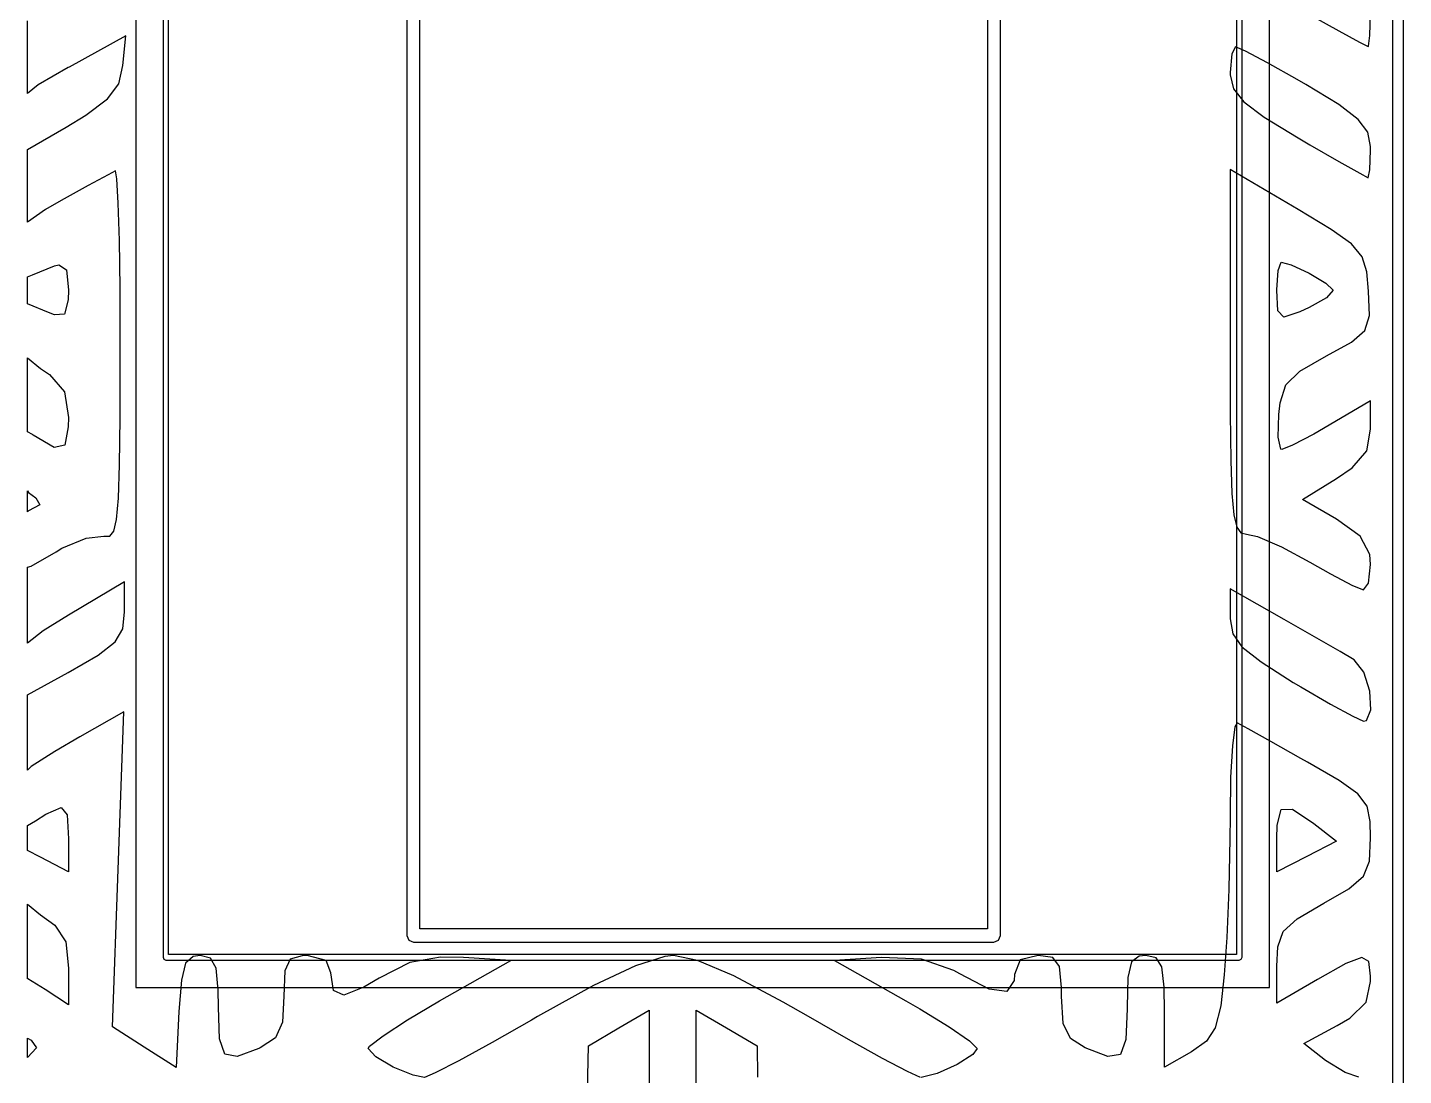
# Model space of a CAD drawing. Header units: millimetres. Extents: x 38 to 487, y 14 to 137.
# Drawn here: x 460.1 to 472.66, y 56.52 to 66.08 of the extents above; entities that cross this region are included whole.
import ezdxf

# ---------------------------------------------------------------- set-up
doc = ezdxf.new("R2010")
doc.units = ezdxf.units.MM
doc.layers.add('BLACK', color=20, linetype='Continuous')

msp = doc.modelspace()

# ---------------------------------------------------------------- linework, layer by layer
for p, q in [((461.085, 93.635), (461.085, 57.319)), ((471.435, 57.319), (471.435, 93.635)), ((461.085, 57.319), (471.435, 57.319))]:
    msp.add_line(p, q)
at = {"layer": 'BLACK', "linetype": 'Continuous'}
for p, q in [((461.335, 93.694), (461.335, 57.594)), ((461.385, 57.619), (461.385, 93.668)), ((471.135, 93.668), (471.135, 57.619)), ((471.185, 57.594), (471.185, 93.694)), ((463.56, 93.474), (463.56, 57.793)), ((468.98, 57.793), (468.98, 93.474)), ((463.68, 57.854), (463.68, 93.414)), ((468.86, 93.414), (468.86, 57.854)), ((472.559, 72.993), (472.559, 41.527)), ((472.559, 72.993), (472.559, 41.527)), ((472.659, 41.527), (472.659, 72.993)), ((472.659, 41.527), (472.659, 72.993)), ((472.353, 66.006), (472.359, 66.204)), ((460.098, 65.478), (460.098, 66.141)), ((471.811, 66.193), (472.07, 66.048)), ((460.996, 66.003), (460.478, 65.719)), ((460.969, 65.732), (460.996, 66.003)), ((472.07, 66.048), (472.258, 65.945)), ((472.34, 65.908), (472.353, 66.006)), ((471.092, 65.84), (471.077, 65.669)), ((471.125, 65.904), (471.092, 65.84)), ((471.217, 65.864), (471.125, 65.904)), ((471.417, 65.757), (471.217, 65.864)), ((472.258, 65.945), (472.337, 65.906)), ((472.337, 65.906), (472.34, 65.908)), ((460.469, 65.714), (460.196, 65.555)), ((460.478, 65.719), (460.469, 65.714)), ((460.93, 65.567), (460.969, 65.732)), ((471.687, 65.604), (471.417, 65.757)), ((471.077, 65.669), (471.078, 65.647)), ((471.078, 65.647), (471.106, 65.521)), ((471.767, 65.559), (471.687, 65.604)), ((460.196, 65.555), (460.098, 65.478)), ((460.829, 65.429), (460.93, 65.567)), ((471.106, 65.521), (471.2, 65.402)), ((472.067, 65.376), (471.767, 65.559)), ((460.629, 65.281), (460.829, 65.429)), ((471.2, 65.402), (471.387, 65.261)), ((472.245, 65.241), (472.067, 65.376)), ((460.45, 65.171), (460.629, 65.281)), ((471.387, 65.261), (471.697, 65.072)), ((472.332, 65.124), (472.245, 65.241)), ((460.098, 64.965), (460.45, 65.171)), ((471.697, 65.072), (471.803, 65.01)), ((472.358, 64.993), (472.332, 65.124)), ((460.098, 64.303), (460.098, 64.965)), ((471.803, 65.01), (472.069, 64.857)), ((472.353, 64.782), (472.359, 64.96)), ((472.359, 64.96), (472.358, 64.993)), ((472.069, 64.857), (472.259, 64.749)), ((460.833, 64.736), (460.652, 64.637)), ((460.9, 64.772), (460.833, 64.736)), ((460.914, 64.698), (460.9, 64.772)), ((460.926, 64.478), (460.914, 64.698)), ((471.696, 64.418), (471.076, 64.784)), ((471.076, 64.784), (471.076, 63.121)), ((472.259, 64.749), (472.337, 64.709)), ((472.337, 64.709), (472.353, 64.782)), ((460.652, 64.637), (460.406, 64.501)), ((460.406, 64.501), (460.263, 64.419)), ((460.936, 64.137), (460.926, 64.478)), ((460.263, 64.419), (460.098, 64.303)), ((471.998, 64.236), (471.696, 64.418)), ((472.183, 64.105), (471.998, 64.236)), ((460.942, 63.701), (460.936, 64.137)), ((472.282, 63.988), (472.183, 64.105)), ((471.515, 63.863), (471.542, 63.937)), ((471.542, 63.937), (471.632, 63.914)), ((472.324, 63.85), (472.282, 63.988)), ((460.098, 63.805), (460.142, 63.822)), ((460.142, 63.822), (460.343, 63.904)), ((460.343, 63.904), (460.385, 63.915)), ((460.385, 63.915), (460.452, 63.867)), ((460.452, 63.867), (460.471, 63.681)), ((471.504, 63.684), (471.515, 63.863)), ((471.632, 63.914), (471.797, 63.839)), ((471.797, 63.839), (471.95, 63.747)), ((472.34, 63.674), (472.324, 63.85)), ((460.098, 63.557), (460.098, 63.805)), ((460.944, 63.195), (460.942, 63.701)), ((471.95, 63.747), (472.017, 63.681)), ((460.469, 63.593), (460.434, 63.462)), ((460.471, 63.681), (460.469, 63.593)), ((471.504, 63.681), (471.504, 63.684)), ((471.511, 63.494), (471.504, 63.681)), ((471.957, 63.614), (471.799, 63.524)), ((472.017, 63.681), (471.957, 63.614)), ((472.347, 63.452), (472.34, 63.674)), ((460.288, 63.48), (460.098, 63.557)), ((460.343, 63.458), (460.288, 63.48)), ((460.434, 63.462), (460.343, 63.458)), ((471.565, 63.437), (471.511, 63.494)), ((471.712, 63.484), (471.565, 63.437)), ((471.799, 63.524), (471.712, 63.484)), ((472.306, 63.315), (472.347, 63.452)), ((472.183, 63.207), (472.306, 63.315)), ((460.944, 63.097), (460.944, 63.195)), ((471.955, 63.082), (472.183, 63.207)), ((460.098, 62.391), (460.098, 63.066)), ((460.098, 63.066), (460.215, 62.967)), ((460.942, 62.517), (460.944, 63.097)), ((471.076, 63.121), (471.077, 62.555)), ((471.713, 62.942), (471.955, 63.082)), ((460.215, 62.967), (460.299, 62.913)), ((471.585, 62.817), (471.713, 62.942)), ((460.299, 62.913), (460.436, 62.756)), ((471.532, 62.654), (471.585, 62.817)), ((460.436, 62.756), (460.471, 62.521)), ((471.077, 62.555), (471.082, 62.128)), ((471.52, 62.548), (471.532, 62.654)), ((472.359, 62.671), (471.98, 62.449)), ((472.359, 62.413), (472.359, 62.671)), ((460.47, 62.436), (460.437, 62.268)), ((460.471, 62.521), (460.47, 62.436)), ((460.937, 62.087), (460.942, 62.517)), ((471.515, 62.342), (471.52, 62.548)), ((471.98, 62.449), (471.84, 62.369)), ((460.143, 62.364), (460.098, 62.391)), ((460.148, 62.36), (460.143, 62.364)), ((460.34, 62.248), (460.148, 62.36)), ((471.538, 62.232), (471.515, 62.342)), ((471.84, 62.369), (471.646, 62.267)), ((472.323, 62.216), (472.359, 62.413)), ((460.437, 62.268), (460.34, 62.248)), ((471.547, 62.227), (471.538, 62.232)), ((471.646, 62.267), (471.547, 62.227)), ((472.189, 62.06), (472.323, 62.216)), ((460.927, 61.785), (460.937, 62.087)), ((471.082, 62.128), (471.092, 61.827)), ((472.048, 61.963), (472.189, 62.06)), ((471.736, 61.771), (472.048, 61.963)), ((460.098, 61.66), (460.098, 61.851)), ((460.098, 61.851), (460.108, 61.836)), ((460.108, 61.836), (460.173, 61.787)), ((471.092, 61.827), (471.109, 61.632)), ((460.211, 61.722), (460.108, 61.668)), ((460.173, 61.787), (460.211, 61.722)), ((460.91, 61.59), (460.927, 61.785)), ((472.047, 61.593), (471.736, 61.771)), ((460.108, 61.668), (460.098, 61.66)), ((460.885, 61.482), (460.91, 61.59)), ((471.109, 61.632), (471.136, 61.52)), ((472.262, 61.436), (472.047, 61.593)), ((460.632, 61.419), (460.795, 61.437)), ((460.795, 61.437), (460.799, 61.436)), ((460.799, 61.436), (460.848, 61.437)), ((460.848, 61.437), (460.885, 61.482)), ((471.136, 61.52), (471.174, 61.468)), ((471.174, 61.468), (471.226, 61.456)), ((471.226, 61.456), (471.325, 61.433)), ((471.325, 61.433), (471.544, 61.34)), ((472.35, 61.27), (472.262, 61.436)), ((460.358, 61.295), (460.412, 61.327)), ((460.412, 61.327), (460.632, 61.419)), ((471.544, 61.34), (471.803, 61.201)), ((460.131, 61.163), (460.358, 61.295)), ((471.803, 61.201), (471.992, 61.092)), ((472.338, 61.009), (472.358, 61.179)), ((472.358, 61.179), (472.35, 61.27)), ((460.098, 61.155), (460.131, 61.163)), ((460.098, 60.462), (460.098, 61.155)), ((471.992, 61.092), (472.192, 60.987)), ((460.984, 61.022), (460.471, 60.717)), ((460.983, 60.748), (460.984, 61.022)), ((471.568, 60.678), (471.076, 60.957)), ((471.076, 60.957), (471.076, 60.704)), ((472.192, 60.987), (472.295, 60.946)), ((472.295, 60.946), (472.338, 61.009)), ((460.471, 60.717), (460.24, 60.573)), ((460.967, 60.592), (460.983, 60.748)), ((471.076, 60.704), (471.076, 60.683)), ((471.076, 60.683), (471.1, 60.547)), ((471.846, 60.52), (471.568, 60.678)), ((460.24, 60.573), (460.098, 60.462)), ((460.898, 60.472), (460.967, 60.592)), ((471.1, 60.547), (471.184, 60.426)), ((460.742, 60.35), (460.898, 60.472)), ((471.184, 60.426), (471.358, 60.289)), ((472.082, 60.384), (471.846, 60.52)), ((460.47, 60.192), (460.742, 60.35)), ((472.209, 60.309), (472.082, 60.384)), ((472.297, 60.196), (472.209, 60.309)), ((460.098, 59.988), (460.47, 60.192)), ((471.358, 60.289), (471.653, 60.102)), ((472.351, 60.022), (472.297, 60.196)), ((471.653, 60.102), (471.721, 60.062)), ((471.721, 60.062), (471.991, 59.904)), ((460.098, 59.302), (460.098, 59.988)), ((472.362, 59.853), (472.351, 60.022)), ((460.977, 59.835), (460.574, 59.605)), ((460.925, 58.396), (460.977, 59.835)), ((471.991, 59.904), (472.196, 59.793)), ((472.196, 59.793), (472.295, 59.75)), ((472.32, 59.756), (472.362, 59.853)), ((471.12, 59.696), (471.097, 59.523)), ((471.14, 59.733), (471.12, 59.696)), ((471.241, 59.679), (471.14, 59.733)), ((471.448, 59.564), (471.241, 59.679)), ((472.295, 59.75), (472.32, 59.756)), ((460.574, 59.605), (460.347, 59.473)), ((471.723, 59.409), (471.448, 59.564)), ((460.347, 59.473), (460.132, 59.334)), ((471.097, 59.523), (471.081, 59.239)), ((460.132, 59.334), (460.098, 59.302)), ((471.782, 59.376), (471.723, 59.409)), ((472.072, 59.207), (471.782, 59.376)), ((471.081, 59.239), (471.075, 58.877)), ((472.243, 59.085), (472.072, 59.207)), ((472.328, 58.973), (472.243, 59.085)), ((460.266, 58.901), (460.405, 58.962)), ((460.405, 58.962), (460.461, 58.894)), ((471.507, 58.799), (471.543, 58.944)), ((471.543, 58.944), (471.645, 58.945)), ((471.645, 58.945), (471.839, 58.814)), ((472.356, 58.833), (472.328, 58.973)), ((460.098, 58.798), (460.169, 58.839)), ((460.098, 58.567), (460.098, 58.798)), ((460.169, 58.839), (460.266, 58.901)), ((460.461, 58.894), (460.471, 58.676)), ((471.075, 58.877), (471.074, 58.675)), ((471.504, 58.676), (471.507, 58.799)), ((471.839, 58.814), (472.046, 58.655)), ((472.359, 58.684), (472.356, 58.833)), ((460.471, 58.676), (460.471, 58.374)), ((471.074, 58.675), (471.067, 58.374)), ((471.504, 58.374), (471.504, 58.676)), ((472.349, 58.472), (472.359, 58.684)), ((460.215, 58.507), (460.098, 58.567)), ((472.046, 58.655), (471.775, 58.514)), ((460.471, 58.374), (460.215, 58.507)), ((471.775, 58.514), (471.504, 58.374)), ((472.295, 58.334), (472.349, 58.472)), ((460.873, 56.958), (460.925, 58.396)), ((471.067, 58.374), (471.064, 58.212)), ((472.16, 58.219), (472.295, 58.334)), ((471.064, 58.212), (471.045, 57.774)), ((471.931, 58.087), (472.16, 58.219)), ((460.098, 57.397), (460.098, 58.078)), ((460.098, 58.078), (460.215, 57.98)), ((471.687, 57.946), (471.931, 58.087)), ((460.215, 57.98), (460.348, 57.888)), ((471.56, 57.829), (471.687, 57.946)), ((460.348, 57.888), (460.447, 57.736)), ((463.56, 57.793), (463.578, 57.751)), ((468.86, 57.854), (463.68, 57.854)), ((468.963, 57.751), (468.98, 57.793)), ((471.511, 57.688), (471.56, 57.829)), ((460.447, 57.736), (460.471, 57.495)), ((463.578, 57.751), (463.62, 57.733)), ((463.62, 57.733), (468.92, 57.733)), ((468.92, 57.733), (468.963, 57.751)), ((471.045, 57.774), (471.022, 57.433)), ((471.504, 57.514), (471.511, 57.688)), ((461.335, 57.594), (461.343, 57.576)), ((461.343, 57.576), (461.36, 57.569)), ((461.36, 57.569), (471.16, 57.569)), ((471.135, 57.619), (461.385, 57.619)), ((461.54, 57.541), (461.502, 57.386)), ((461.61, 57.601), (461.54, 57.541)), ((461.673, 57.609), (461.61, 57.601)), ((461.769, 57.587), (461.673, 57.609)), ((461.82, 57.496), (461.769, 57.587)), ((462.495, 57.578), (462.448, 57.47)), ((462.606, 57.608), (462.495, 57.578)), ((462.652, 57.609), (462.606, 57.608)), ((462.823, 57.566), (462.652, 57.609)), ((462.866, 57.452), (462.823, 57.566)), ((463.587, 57.546), (463.308, 57.404)), ((463.869, 57.596), (463.587, 57.546)), ((463.859, 57.197), (464.509, 57.566)), ((464.077, 57.592), (463.869, 57.596)), ((464.509, 57.566), (464.077, 57.592)), ((465.915, 57.601), (465.647, 57.517)), ((465.994, 57.609), (465.915, 57.601)), ((466.215, 57.563), (465.994, 57.609)), ((466.546, 57.424), (466.215, 57.563)), ((467.894, 57.592), (467.466, 57.566)), ((467.466, 57.566), (468.116, 57.197)), ((468.26, 57.578), (467.894, 57.592)), ((468.554, 57.474), (468.26, 57.578)), ((469.159, 57.572), (469.109, 57.438)), ((469.323, 57.609), (469.159, 57.572)), ((469.457, 57.592), (469.323, 57.609)), ((469.519, 57.511), (469.457, 57.592)), ((470.175, 57.552), (470.143, 57.41)), ((470.246, 57.604), (470.175, 57.552)), ((470.306, 57.609), (470.246, 57.604)), ((470.402, 57.59), (470.306, 57.609)), ((470.454, 57.507), (470.402, 57.59)), ((471.16, 57.569), (471.178, 57.576)), ((471.178, 57.576), (471.185, 57.594)), ((472.133, 57.537), (471.875, 57.391)), ((472.278, 57.592), (472.133, 57.537)), ((472.342, 57.554), (472.278, 57.592)), ((472.358, 57.423), (472.342, 57.554)), ((460.471, 57.495), (460.471, 57.161)), ((461.838, 57.294), (461.82, 57.496)), ((462.448, 57.47), (462.438, 57.238)), ((462.892, 57.29), (462.866, 57.452)), ((465.647, 57.517), (465.263, 57.335)), ((466.997, 57.185), (466.546, 57.424)), ((468.608, 57.442), (468.554, 57.474)), ((468.877, 57.302), (468.608, 57.442)), ((469.109, 57.438), (469.105, 57.382)), ((469.536, 57.318), (469.519, 57.511)), ((470.143, 57.41), (470.135, 57.138)), ((470.474, 57.321), (470.454, 57.507)), ((471.022, 57.433), (470.99, 57.152)), ((471.504, 57.174), (471.504, 57.514)), ((472.359, 57.372), (472.358, 57.423)), ((460.101, 57.396), (460.098, 57.397)), ((460.26, 57.3), (460.101, 57.396)), ((460.471, 57.161), (460.26, 57.3)), ((461.502, 57.386), (461.48, 57.099)), ((461.84, 57.138), (461.838, 57.294)), ((462.985, 57.247), (462.892, 57.29)), ((463.169, 57.321), (462.985, 57.247)), ((463.308, 57.404), (463.169, 57.321)), ((465.263, 57.335), (464.754, 57.053)), ((469.038, 57.282), (468.877, 57.302)), ((469.105, 57.382), (469.038, 57.282)), ((469.537, 57.238), (469.536, 57.318)), ((470.477, 57.1), (470.474, 57.321)), ((471.875, 57.391), (471.504, 57.174)), ((472.318, 57.185), (472.359, 57.372)), ((462.438, 57.238), (462.424, 57.003)), ((463.567, 57.024), (463.859, 57.197)), ((467.228, 57.053), (466.997, 57.185)), ((468.116, 57.197), (468.245, 57.122)), ((469.553, 56.99), (469.537, 57.238)), ((472.17, 57.039), (472.318, 57.185)), ((461.48, 57.099), (461.455, 56.589)), ((461.85, 56.851), (461.84, 57.138)), ((464.754, 57.053), (464.697, 57.02)), ((465.496, 56.949), (465.774, 57.111)), ((465.774, 57.111), (465.774, 55.607)), ((466.201, 55.6), (466.201, 57.111)), ((466.201, 57.111), (466.479, 56.949)), ((467.591, 56.844), (467.228, 57.053)), ((468.245, 57.122), (468.512, 56.958)), ((470.135, 57.123), (470.124, 56.842)), ((470.135, 57.138), (470.135, 57.123)), ((470.477, 56.59), (470.477, 57.1)), ((470.99, 57.152), (470.941, 56.951)), ((472.054, 56.97), (472.17, 57.039)), ((461.164, 56.773), (460.873, 56.958)), ((462.424, 57.003), (462.361, 56.859)), ((463.343, 56.878), (463.567, 57.024)), ((464.697, 57.02), (464.338, 56.816)), ((465.218, 56.787), (465.496, 56.949)), ((466.479, 56.949), (466.757, 56.787)), ((468.512, 56.958), (468.698, 56.83)), ((469.62, 56.852), (469.553, 56.99)), ((470.941, 56.951), (470.859, 56.827)), ((471.749, 56.806), (472.054, 56.97)), ((460.098, 56.679), (460.098, 56.855)), ((460.098, 56.855), (460.13, 56.836)), ((460.13, 56.836), (460.181, 56.768)), ((461.898, 56.709), (461.85, 56.851)), ((462.361, 56.859), (462.22, 56.767)), ((463.208, 56.761), (463.221, 56.782)), ((463.221, 56.782), (463.343, 56.878)), ((464.338, 56.816), (464.036, 56.649)), ((465.195, 55.594), (465.218, 56.787)), ((466.757, 56.787), (466.763, 56.501)), ((467.902, 56.671), (467.591, 56.844)), ((468.698, 56.83), (468.767, 56.761)), ((469.754, 56.767), (469.62, 56.852)), ((470.124, 56.842), (470.074, 56.706)), ((470.859, 56.827), (470.723, 56.732)), ((471.947, 56.653), (471.749, 56.806)), ((460.181, 56.768), (460.098, 56.679)), ((461.455, 56.589), (461.164, 56.773)), ((462.01, 56.688), (461.898, 56.709)), ((462.21, 56.762), (462.01, 56.688)), ((462.22, 56.767), (462.21, 56.762)), ((463.277, 56.685), (463.208, 56.761)), ((463.437, 56.592), (463.277, 56.685)), ((468.132, 56.55), (467.902, 56.671)), ((468.727, 56.708), (468.583, 56.615)), ((468.767, 56.761), (468.727, 56.708)), ((469.959, 56.689), (469.754, 56.767)), ((470.074, 56.706), (469.959, 56.689)), ((470.723, 56.732), (470.477, 56.59)), ((472.126, 56.541), (471.947, 56.653)), ((463.617, 56.518), (463.437, 56.592)), ((463.82, 56.538), (463.721, 56.497)), ((464.036, 56.649), (463.82, 56.538)), ((468.249, 56.498), (468.132, 56.55)), ((468.402, 56.533), (468.255, 56.497)), ((468.583, 56.615), (468.402, 56.533)), ((472.252, 56.499), (472.126, 56.541)), ((463.721, 56.497), (463.617, 56.518))]:
    msp.add_line(p, q, dxfattribs=at)

doc.saveas('drawing.dxf')
